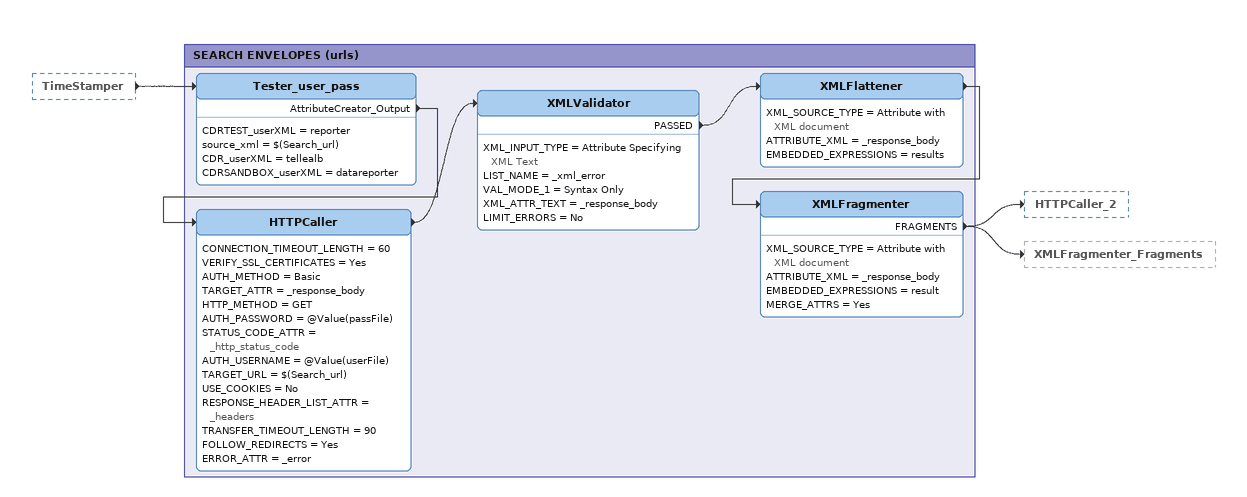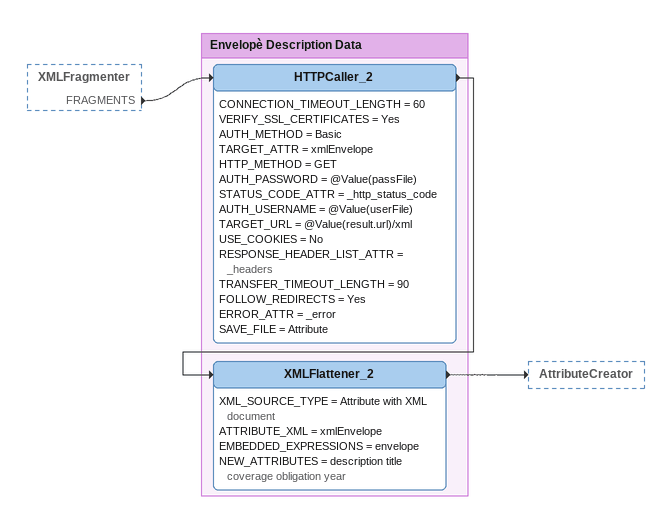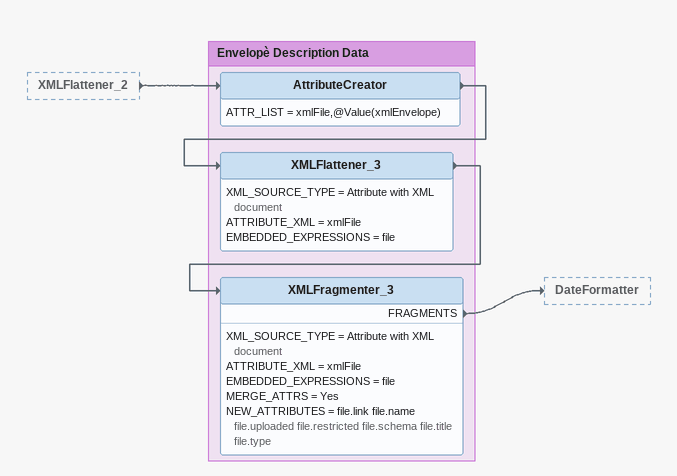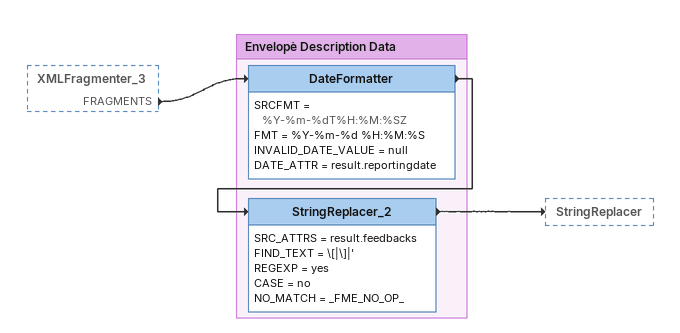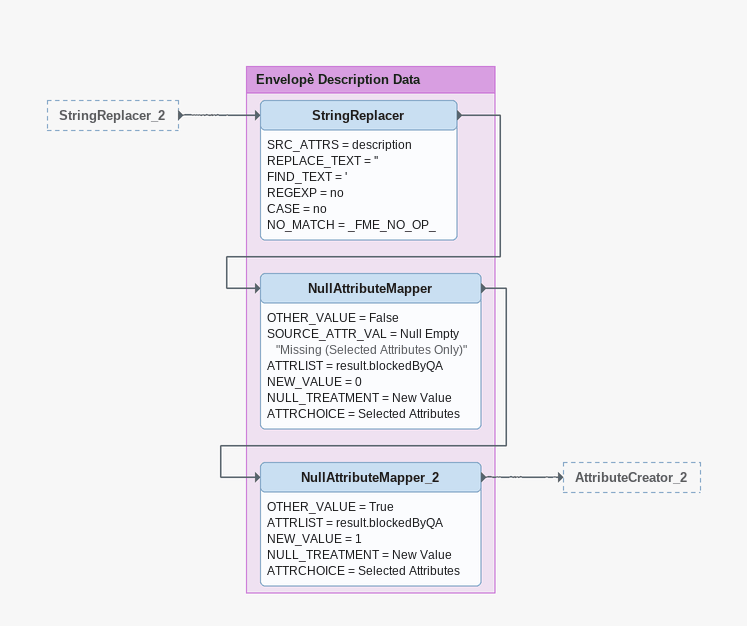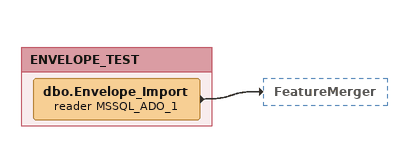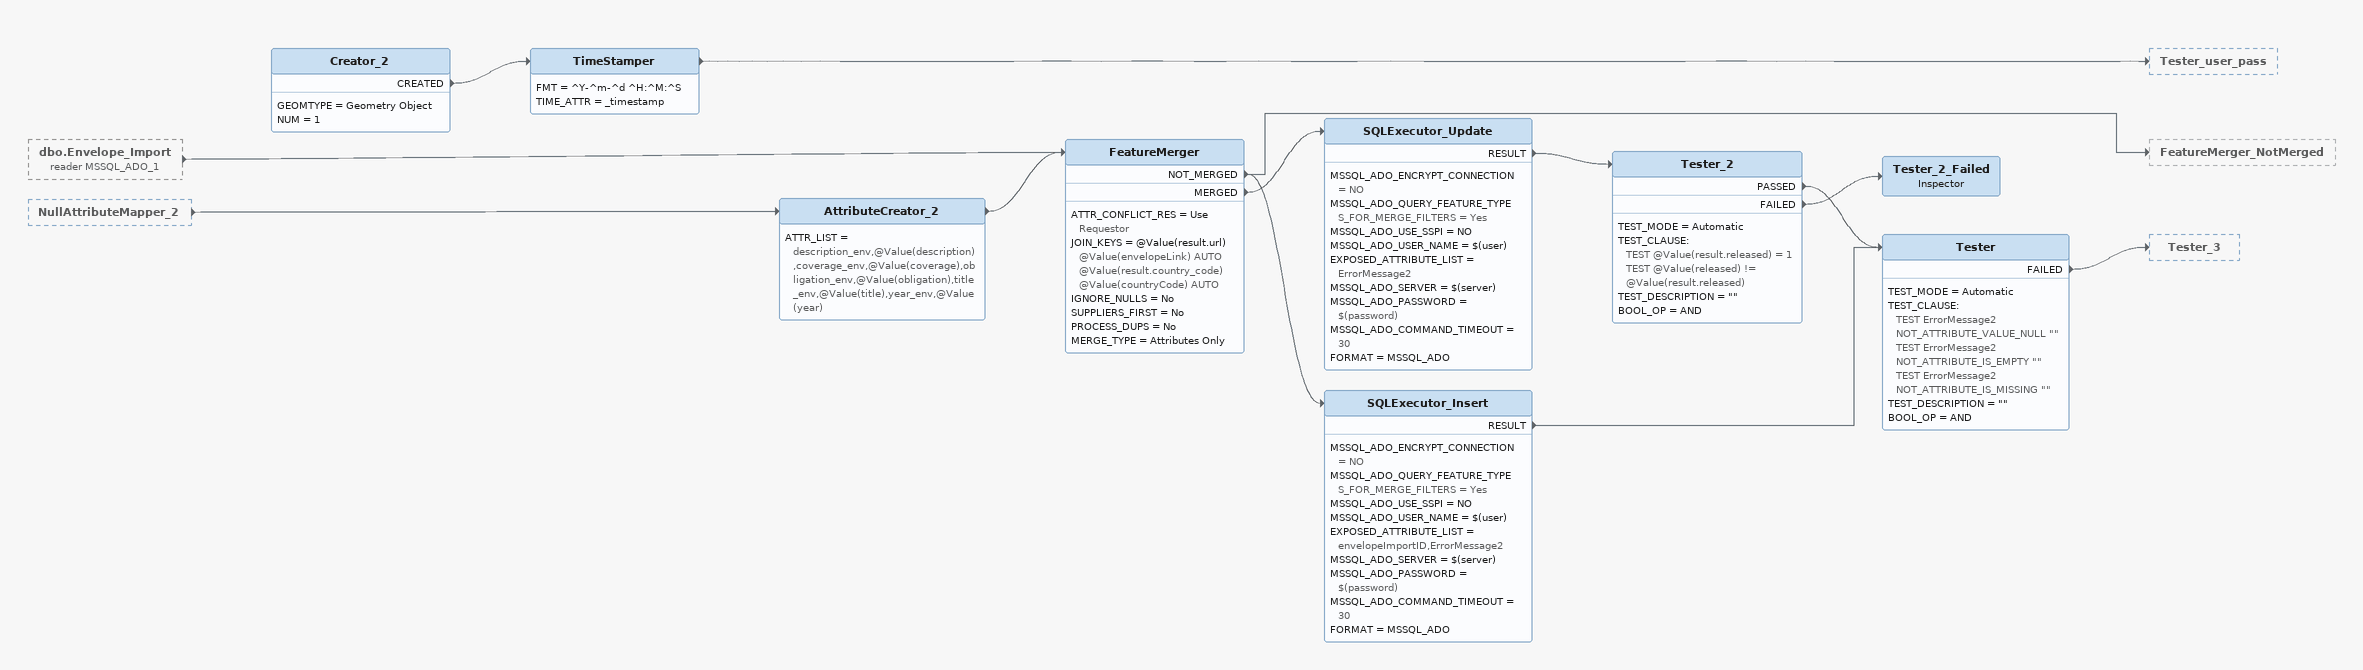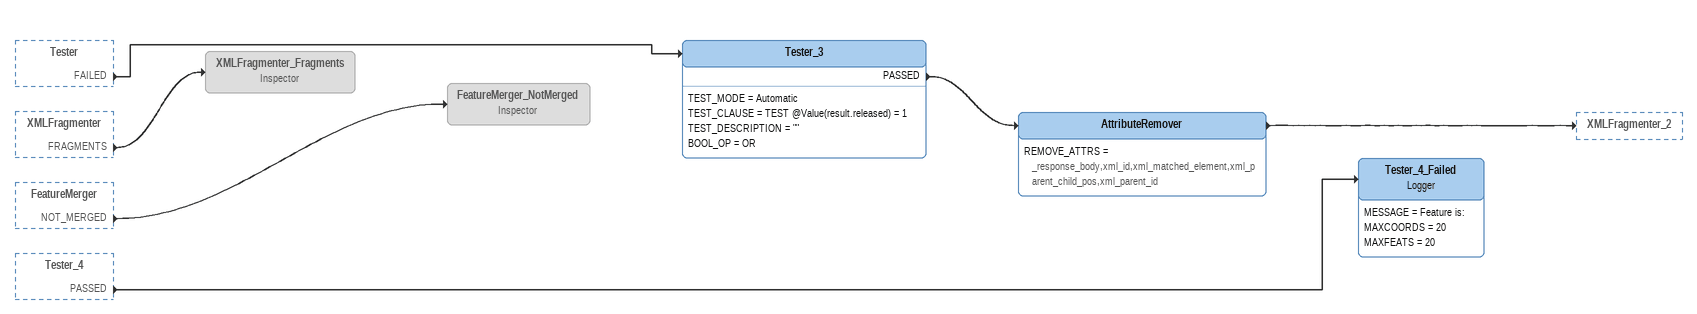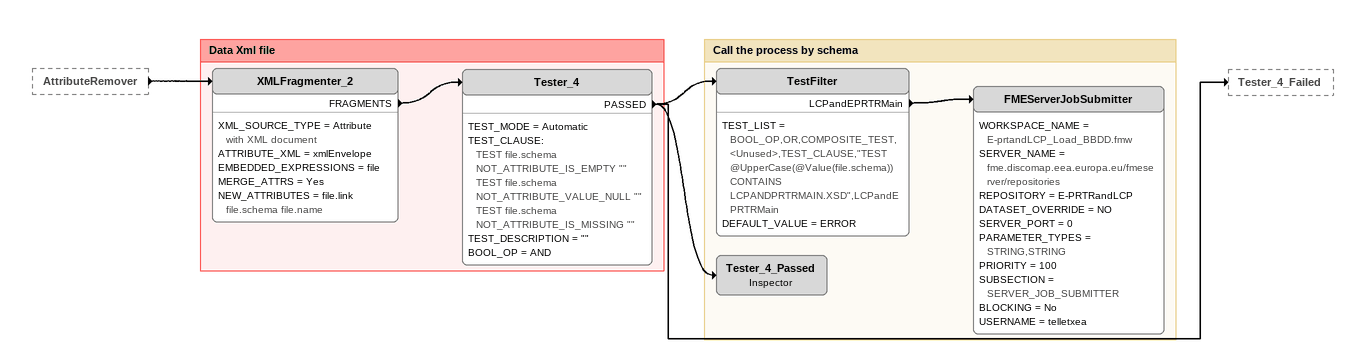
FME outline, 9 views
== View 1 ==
TimeStamper [outside]
    -> Tester_user_pass

Bookmark: SEARCH ENVELOPES (urls)
Tester_user_pass
    CDRTEST_userXML = reporter
    source_xml = $(Search_url)
    CDR_userXML = tellealb
    CDRSANDBOX_userXML = datareporter
    AttributeCreator_Output -> HTTPCaller
HTTPCaller
    CONNECTION_TIMEOUT_LENGTH = 60
    VERIFY_SSL_CERTIFICATES = Yes
    AUTH_METHOD = Basic
    TARGET_ATTR = _response_body
    HTTP_METHOD = GET
    AUTH_PASSWORD = @Value(passFile)
    STATUS_CODE_ATTR = _http_status_code
    AUTH_USERNAME = @Value(userFile)
    TARGET_URL = $(Search_url)
    USE_COOKIES = No
    RESPONSE_HEADER_LIST_ATTR = _headers
    TRANSFER_TIMEOUT_LENGTH = 90
    FOLLOW_REDIRECTS = Yes
    ERROR_ATTR = _error
    -> XMLValidator
XMLValidator
    XML_INPUT_TYPE = Attribute Specifying XML Text
    LIST_NAME = _xml_error
    VAL_MODE_1 = Syntax Only
    XML_ATTR_TEXT = _response_body
    LIMIT_ERRORS = No
    PASSED -> XMLFlattener
XMLFlattener
    XML_SOURCE_TYPE = Attribute with XML document
    ATTRIBUTE_XML = _response_body
    EMBEDDED_EXPRESSIONS = results
    -> XMLFragmenter
XMLFragmenter
    XML_SOURCE_TYPE = Attribute with XML document
    ATTRIBUTE_XML = _response_body
    EMBEDDED_EXPRESSIONS = result
    MERGE_ATTRS = Yes
    FRAGMENTS -> HTTPCaller_2
    FRAGMENTS -> XMLFragmenter_Fragments

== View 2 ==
XMLFragmenter [outside]
    FRAGMENTS -> HTTPCaller_2

Bookmark: Envelopè Description Data
HTTPCaller_2
    CONNECTION_TIMEOUT_LENGTH = 60
    VERIFY_SSL_CERTIFICATES = Yes
    AUTH_METHOD = Basic
    TARGET_ATTR = xmlEnvelope
    HTTP_METHOD = GET
    AUTH_PASSWORD = @Value(passFile)
    STATUS_CODE_ATTR = _http_status_code
    AUTH_USERNAME = @Value(userFile)
    TARGET_URL = @Value(result.url)/xml
    USE_COOKIES = No
    RESPONSE_HEADER_LIST_ATTR = _headers
    TRANSFER_TIMEOUT_LENGTH = 90
    FOLLOW_REDIRECTS = Yes
    ERROR_ATTR = _error
    SAVE_FILE = Attribute
    -> XMLFlattener_2
XMLFlattener_2
    XML_SOURCE_TYPE = Attribute with XML document
    ATTRIBUTE_XML = xmlEnvelope
    EMBEDDED_EXPRESSIONS = envelope
    NEW_ATTRIBUTES = description title coverage obligation year
    -> AttributeCreator

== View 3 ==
XMLFlattener_2 [outside]
    -> AttributeCreator

Bookmark: Envelopè Description Data
AttributeCreator
    ATTR_LIST = xmlFile,@Value(xmlEnvelope)
    -> XMLFlattener_3
XMLFlattener_3
    XML_SOURCE_TYPE = Attribute with XML document
    ATTRIBUTE_XML = xmlFile
    EMBEDDED_EXPRESSIONS = file
    -> XMLFragmenter_3
XMLFragmenter_3
    XML_SOURCE_TYPE = Attribute with XML document
    ATTRIBUTE_XML = xmlFile
    EMBEDDED_EXPRESSIONS = file
    MERGE_ATTRS = Yes
    NEW_ATTRIBUTES = file.link file.name file.uploaded file.restricted file.schema file.title file.type
    FRAGMENTS -> DateFormatter

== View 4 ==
XMLFragmenter_3 [outside]
    FRAGMENTS -> DateFormatter

Bookmark: Envelopè Description Data
DateFormatter
    SRCFMT = %Y-%m-%dT%H:%M:%SZ
    FMT = %Y-%m-%d %H:%M:%S
    INVALID_DATE_VALUE = null
    DATE_ATTR = result.reportingdate
    -> StringReplacer_2
StringReplacer_2
    SRC_ATTRS = result.feedbacks
    FIND_TEXT = \[|\]|'
    REGEXP = yes
    CASE = no
    NO_MATCH = _FME_NO_OP_
    -> StringReplacer

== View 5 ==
StringReplacer_2 [outside]
    -> StringReplacer

Bookmark: Envelopè Description Data
StringReplacer
    SRC_ATTRS = description
    REPLACE_TEXT = ''
    FIND_TEXT = '
    REGEXP = no
    CASE = no
    NO_MATCH = _FME_NO_OP_
    -> NullAttributeMapper
NullAttributeMapper
    OTHER_VALUE = False
    SOURCE_ATTR_VAL = Null Empty "Missing (Selected Attributes Only)"
    ATTRLIST = result.blockedByQA
    NEW_VALUE = 0
    NULL_TREATMENT = New Value
    ATTRCHOICE = Selected Attributes
    -> NullAttributeMapper_2
NullAttributeMapper_2
    OTHER_VALUE = True
    ATTRLIST = result.blockedByQA
    NEW_VALUE = 1
    NULL_TREATMENT = New Value
    ATTRCHOICE = Selected Attributes
    -> AttributeCreator_2

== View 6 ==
Bookmark: ENVELOPE_TEST
dbo.Envelope_Import (reader MSSQL_ADO_1)
    -> FeatureMerger

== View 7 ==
dbo.Envelope_Import (reader MSSQL_ADO_1) [outside]
    -> FeatureMerger
NullAttributeMapper_2 [outside]
    -> AttributeCreator_2
Creator_2
    GEOMTYPE = Geometry Object
    NUM = 1
    CREATED -> TimeStamper
TimeStamper
    FMT = ^Y-^m-^d ^H:^M:^S
    TIME_ATTR = _timestamp
    -> Tester_user_pass
AttributeCreator_2
    ATTR_LIST = description_env,@Value(description),coverage_env,@Value(coverage),obligation_env,@Value(obligation),title_env,@Value(title),year_env,@Value(year)
    -> FeatureMerger
FeatureMerger
    ATTR_CONFLICT_RES = Use Requestor
    JOIN_KEYS = @Value(result.url) @Value(envelopeLink) AUTO @Value(result.country_code) @Value(countryCode) AUTO
    IGNORE_NULLS = No
    SUPPLIERS_FIRST = No
    PROCESS_DUPS = No
    MERGE_TYPE = Attributes Only
    NOT_MERGED -> SQLExecutor_Insert
    MERGED -> SQLExecutor_Update
    NOT_MERGED -> FeatureMerger_NotMerged
SQLExecutor_Update
    MSSQL_ADO_ENCRYPT_CONNECTION = NO
    MSSQL_ADO_QUERY_FEATURE_TYPES_FOR_MERGE_FILTERS = Yes
    MSSQL_ADO_USE_SSPI = NO
    MSSQL_ADO_USER_NAME = $(user)
    EXPOSED_ATTRIBUTE_LIST = ErrorMessage2
    MSSQL_ADO_SERVER = $(server)
    MSSQL_ADO_PASSWORD = $(password)
    MSSQL_ADO_COMMAND_TIMEOUT = 30
    FORMAT = MSSQL_ADO
    RESULT -> Tester_2
Tester_2
    TEST_MODE = Automatic
    TEST_CLAUSE:
      TEST @Value(result.released) = 1
      TEST @Value(released) != @Value(result.released)
    TEST_DESCRIPTION = ""
    BOOL_OP = AND
    PASSED -> Tester
    FAILED -> Tester_2_Failed
Tester_2_Failed: Inspector
SQLExecutor_Insert
    MSSQL_ADO_ENCRYPT_CONNECTION = NO
    MSSQL_ADO_QUERY_FEATURE_TYPES_FOR_MERGE_FILTERS = Yes
    MSSQL_ADO_USE_SSPI = NO
    MSSQL_ADO_USER_NAME = $(user)
    EXPOSED_ATTRIBUTE_LIST = envelopeImportID,ErrorMessage2
    MSSQL_ADO_SERVER = $(server)
    MSSQL_ADO_PASSWORD = $(password)
    MSSQL_ADO_COMMAND_TIMEOUT = 30
    FORMAT = MSSQL_ADO
    RESULT -> Tester
Tester
    TEST_MODE = Automatic
    TEST_CLAUSE:
      TEST ErrorMessage2 NOT_ATTRIBUTE_VALUE_NULL ""
      TEST ErrorMessage2 NOT_ATTRIBUTE_IS_EMPTY ""
      TEST ErrorMessage2 NOT_ATTRIBUTE_IS_MISSING ""
    TEST_DESCRIPTION = ""
    BOOL_OP = AND
    FAILED -> Tester_3

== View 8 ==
Tester [outside]
    FAILED -> Tester_3
XMLFragmenter [outside]
    FRAGMENTS -> XMLFragmenter_Fragments
FeatureMerger [outside]
    NOT_MERGED -> FeatureMerger_NotMerged
Tester_4 [outside]
    PASSED -> Tester_4_Failed
XMLFragmenter_Fragments: Inspector [off]
Tester_3
    TEST_MODE = Automatic
    TEST_CLAUSE = TEST @Value(result.released) = 1
    TEST_DESCRIPTION = ""
    BOOL_OP = OR
    PASSED -> AttributeRemover
AttributeRemover
    REMOVE_ATTRS = _response_body,xml_id,xml_matched_element,xml_parent_child_pos,xml_parent_id
    -> XMLFragmenter_2
Tester_4_Failed: Logger
    MESSAGE = Feature is:
    MAXCOORDS = 20
    MAXFEATS = 20
FeatureMerger_NotMerged: Inspector [off]

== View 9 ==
AttributeRemover [outside]
    -> XMLFragmenter_2

Bookmark: Data Xml file
XMLFragmenter_2
    XML_SOURCE_TYPE = Attribute with XML document
    ATTRIBUTE_XML = xmlEnvelope
    EMBEDDED_EXPRESSIONS = file
    MERGE_ATTRS = Yes
    NEW_ATTRIBUTES = file.link file.schema file.name
    FRAGMENTS -> Tester_4
Tester_4
    TEST_MODE = Automatic
    TEST_CLAUSE:
      TEST file.schema NOT_ATTRIBUTE_IS_EMPTY ""
      TEST file.schema NOT_ATTRIBUTE_VALUE_NULL ""
      TEST file.schema NOT_ATTRIBUTE_IS_MISSING ""
    TEST_DESCRIPTION = ""
    BOOL_OP = AND
    PASSED -> TestFilter
    PASSED -> Tester_4_Failed
    PASSED -> Tester_4_Passed

Bookmark: Call the process by schema
TestFilter
    TEST_LIST = BOOL_OP,OR,COMPOSITE_TEST,<Unused>,TEST_CLAUSE,"TEST @UpperCase(@Value(file.schema)) CONTAINS LCPANDPRTRMAIN.XSD",LCPandEPRTRMain
    DEFAULT_VALUE = ERROR
    LCPandEPRTRMain -> FMEServerJobSubmitter
FMEServerJobSubmitter
    WORKSPACE_NAME = E-prtandLCP_Load_BBDD.fmw
    SERVER_NAME = fme.discomap.eea.europa.eu/fmeserver/repositories
    REPOSITORY = E-PRTRandLCP
    DATASET_OVERRIDE = NO
    SERVER_PORT = 0
    PARAMETER_TYPES = STRING,STRING
    PRIORITY = 100
    SUBSECTION = SERVER_JOB_SUBMITTER
    BLOCKING = No
    USERNAME = telletxea
Tester_4_Passed: Inspector
